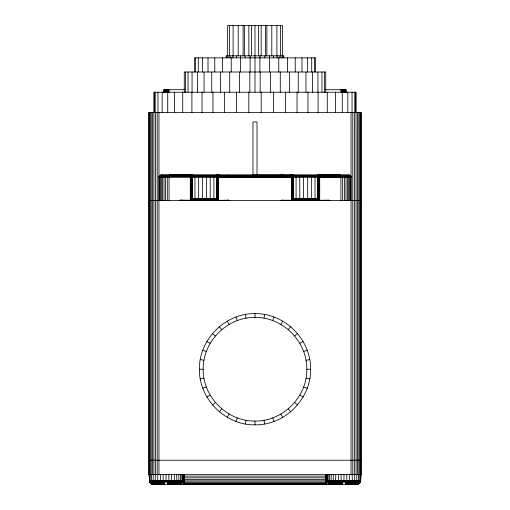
<?xml version="1.0" encoding="UTF-8"?>
<svg xmlns="http://www.w3.org/2000/svg" width="510" height="510" viewBox="0 0 510 510"><rect width="100%" height="100%" fill="white"/><g stroke="black" fill="none" stroke-linecap="round" stroke-linejoin="round"><path stroke-width="0.76" d="M192.315 175.453L192.315 200.079M192.289 200.404L192.308 175.134L189.42 175.128L192.315 175.159L192.289 200.404L192.315 175.128L169.065 175.236L192.098 175.351L192.194 200.404L192.219 175.23L192.289 200.404L189.42 200.404M216.705 175.249L216.61 200.404L216.61 175.159L219.478 175.128M216.584 175.453L216.686 199.633C217.056 200.997 222.806 200.041 216.584 200.373L218.866 200.137M291.548 200.404L291.745 176.798L218.286 176.836L217.91 200.404L217.917 176.46L217.591 200.404L217.598 176.141L217.305 200.404L217.305 175.854L217.056 200.404L217.062 175.606L216.852 200.404L216.801 175.351L216.705 200.404L216.61 175.159L219.287 175.153M217.885 200.137L218.255 200.373L218.255 176.804L218.452 200.404M191.932 175.516L192.047 200.404L192.047 175.402L169.065 175.357L191.932 175.516L191.843 200.404L191.843 175.606L169.065 175.523L293.033 175.516L293.148 200.404L293.199 175.351L293.295 200.404L293.32 175.23L293.39 200.404L290.522 200.404M293.39 200.404L293.397 175.153L290.522 175.128L293.416 175.179L293.416 200.404L293.409 175.134L252.979 175.128L252.979 121.935L257.021 121.935L257.021 175.128M340.935 200.404L340.935 175.128L317.736 175.185L317.685 200.404L320.58 200.404L317.685 200.373L317.711 175.153L319.706 177.155L351.046 177.155L350.574 175.854L349.713 175.249L160.975 175.128L159.675 175.606L158.954 177.155L190.294 177.155L192.283 175.159L189.612 175.153M317.685 200.079L317.685 175.453M192.047 200.404L192.098 175.351M192.142 199.474L192.181 175.969L192.104 199.391L216.775 199.397M217.91 200.404L217.98 176.53L292.02 176.53L217.687 176.237L217.591 200.404M320.58 175.128L317.685 175.166L317.781 200.404L317.838 175.287L340.935 175.249L317.692 175.134L317.711 200.404M293.033 175.516L292.944 200.404L292.944 175.606L216.967 175.516L216.852 200.404L216.852 175.402L318.278 175.402M217.305 200.404L217.413 175.963L292.581 175.969L217.171 175.72L217.056 200.404M349.713 175.249L317.902 175.351L317.902 200.404L317.979 175.427L350.032 175.402M218.255 200.404L218.605 177.155L216.591 175.134L216.584 200.404M163.136 474.389L163.168 481.708L167.05 481.74C169.938 490.69 168.485 473.752 168.925 474.389M341.075 474.389L341.107 481.708L344.989 481.74C347.877 490.684 346.424 473.752 346.864 474.389M149.456 112.449L149.398 481.089L149.545 481.708L182.516 481.708L180.935 483.716L167.694 483.512L181.439 483.308L182.663 481.089L182.714 474.389M345.793 483.958L358.281 484.079L356.413 484.5C361.456 484.443 361.303 477.8 360.653 474.389M293.416 175.453L293.014 176.492L293.014 199.04L293.416 200.079M199.397 369.246C198.881 339.513 225.267 313.127 255 313.637C284.733 313.127 311.119 339.513 310.603 369.246C311.119 398.973 284.733 425.365 255 424.849C225.267 425.365 198.881 398.973 199.397 369.246L203.184 369.246C202.706 341.541 227.301 316.952 255 317.43C282.699 316.952 307.294 341.541 306.816 369.246C307.294 396.946 282.699 421.534 255 421.056C227.301 421.534 202.706 396.946 203.184 369.246M149.456 477.851L148.843 474.389L148.843 112.449L361.156 112.449L361.156 474.389L360.544 477.851M245.342 424.008L246.005 420.272M263.995 318.221L264.658 314.485M167.497 482.97L181.866 482.83L182.459 480.458L182.459 474.389M356.445 484.5L358.32 484.054L359.831 482.817L360.398 480.458L360.398 474.389M202.355 200.373L202.355 175.153M307.677 175.128L307.677 200.404M181.764 482.97L180.578 483.958L178.506 484.5L179.992 484.232L182.147 482.434L167.299 482.434L168.791 482.836L167.522 483.046L168.721 483.314M206.576 175.128L206.576 200.404M303.456 200.379L303.456 175.159M149.8 481.708L151.145 483.748L164.175 484.047L151.719 484.079L153.586 484.5C148.289 484.353 149.309 477.934 149.602 474.389M163.168 481.708L163.837 484.5L165.017 481.72L168.893 481.708M235.983 421.496L237.277 417.932M272.722 320.554L274.017 316.99M327.739 481.708L328.134 482.83L341.209 482.836L342.382 483.308L328.561 483.308L327.547 481.791L327.541 474.389M346.832 481.708L342.95 481.74L341.776 484.5L341.107 481.708M216.756 199.474L216.686 175.912M328.708 483.314L329.619 484.047L331.525 484.5L329.422 483.958L328.3 482.836L330.008 484.232L331.525 484.5L329.307 483.888L327.484 481.708L327.286 474.389M355.846 484.5L358.224 484.06L359.384 483.321L360.455 481.708L327.535 481.81M227.199 417.403L229.092 414.114M280.908 324.373L282.801 321.09M180.693 483.888L181.292 483.314M219.255 411.844L221.697 408.937M288.303 329.556L290.745 326.649M342.701 482.434L327.975 482.294L328.236 482.97M358.224 484.06L360.156 482.288L345.238 482.434L346.73 482.836L359.831 482.817M182.025 482.294L182.44 481.829M218.605 200.404L218.605 177.155L291.395 177.155L293.358 175.191M212.402 404.985L215.309 402.549M294.691 335.937L297.598 333.502M191.014 200.137L190.447 200.404M192.315 200.373L189.631 200.373L190.032 200.137M164.762 482.434L149.838 482.288L151.145 483.748L152.356 484.302L164.086 484.29L163.519 484.06L164.01 484.5L164.01 482.944M292.064 200.188L291.726 200.379M293.416 200.373L290.713 200.379L291.076 200.188M187.865 200.137L187.157 200.404M187.017 200.137L186.277 200.404M288.902 200.188L288.258 200.404M206.843 397.048L210.126 395.148M299.874 343.338L303.157 341.439M185.2 200.137L184.384 200.404M288.054 200.188L287.379 200.404M184.518 200.137L183.67 200.404M183.103 200.137L182.197 200.404M286.231 200.188L285.485 200.404M182.599 200.137L181.668 200.404M167.662 175.128L167.305 177.155L167.305 200.404M285.543 200.188L284.771 200.404M181.636 200.137L180.342 200.404M181.324 200.137L180.687 200.373M180.84 200.137L179.832 200.404M179.724 200.404L180.731 200.137M284.121 200.188L283.299 200.404M180.285 484.06L178.474 484.5L180.82 483.729L180.285 484.06L167.854 483.958M283.617 200.188L282.769 200.404M282.648 200.188L281.443 200.404M282.336 200.188L281.749 200.379M281.845 200.188L280.825 200.404M281.144 200.379L330.168 200.404M202.75 388.263L206.314 386.962M303.686 351.524L307.249 350.223M168.542 484.06L168.032 484.449L179.705 484.302M346.481 484.06L345.971 484.436L357.669 484.315M198.141 200.404L198.658 198.384L198.651 176.836L198.141 175.128M311.859 175.128L311.342 177.155L311.349 198.702L311.859 200.404M346.379 484.302L345.914 484.29M210.757 175.128L210.241 177.155L210.241 198.384L210.757 200.404M299.242 200.404L299.759 198.384L299.759 177.155L299.242 175.128M149.608 481.791L150.361 482.836L163.27 482.836L164.615 482.83L163.213 482.294L165.01 481.74M342.478 483.046L341.209 482.836L342.554 482.83L341.152 482.294L342.95 481.74M161.466 175.128L160.242 175.606L159.566 177.155L159.566 200.404M163.213 482.294L164.979 481.829M341.152 482.294L342.918 481.829M166.298 175.128L165.603 177.155L165.603 200.404M356.439 484.449C360.921 483.518 359.607 477.5 359.646 474.389M168.44 484.302L167.975 484.29M170.353 484.5C173.088 482.224 170.92 477.264 171.736 474.389M348.292 484.5C351.02 482.224 348.859 477.264 349.675 474.389M194.138 200.404L194.979 198.384L194.973 176.836L194.138 175.128M315.862 175.128L315.021 177.155L315.027 198.702L315.862 200.404M167.828 483.888L168.638 483.729M345.767 483.888L358.855 483.748M359.384 483.321L345.633 483.512L346.577 483.729M214.761 175.128L214.162 175.72L213.919 177.155L213.919 198.384L214.761 200.404M295.239 200.404L295.838 199.812L296.08 198.384L296.08 177.155L295.239 175.128M200.239 378.898L203.974 378.242M306.025 360.245L309.761 359.588M345.99 482.944L346.271 484.449L345.958 484.411M165.017 175.128L164.373 175.606L164.01 177.155L164.01 200.404M172.348 484.5C175.931 482.881 173.617 477.118 174.369 474.389M350.287 484.5C353.87 482.881 351.549 477.118 352.308 474.389M330.295 484.302L342.044 484.232L329.715 484.06M163.863 175.128L163.028 175.606L162.562 177.155L162.562 200.404M174.152 484.5C178.309 483.416 176.23 477.137 176.753 474.389M352.091 484.5C356.248 483.416 354.169 477.137 354.692 474.389M162.868 175.128L161.874 175.606L161.319 177.155L161.319 200.404M345.436 482.97L346.73 482.836L345.461 483.046L346.66 483.314M175.714 484.5C180.247 483.811 178.57 477.252 178.812 474.389M353.653 484.5C358.179 483.811 356.509 477.252 356.745 474.389M162.059 175.128L160.937 175.606L160.306 177.155L160.306 200.404M328.006 175.159L328.332 175.128M329.658 175.128L328.995 175.159M176.976 484.5C181.745 484.086 180.508 477.405 180.476 474.389M354.915 484.5C359.684 484.086 358.447 477.405 358.415 474.389M161.096 175.128L159.821 175.606L159.107 177.155L159.107 200.404M329.817 175.159L330.168 175.128M343.281 481.765L343.969 481.708L343.969 474.389M329.925 175.159L330.276 175.128M351.046 484.5L352.799 484.347M177.907 484.5C182.822 484.264 181.942 477.551 181.707 474.389M227.932 175.153L228.556 175.128M189.631 200.373L192.315 200.277L189.841 200.283L191.696 200.169M290.898 200.309L293.416 200.181L290.713 200.379M189.841 200.283L192.315 200.207M341.56 484.302L341.949 484.5L341.458 484.06L342.108 484.047L329.307 483.888M319.081 200.404L319.081 176.53L340.935 176.798L319.706 177.155L319.706 200.404M153.555 484.5L150.616 483.314L164.443 483.308L163.27 482.836L164.564 482.97M164.207 483.958L163.34 483.314L164.367 483.512M342.146 483.958L341.279 483.314L342.306 483.512M350.574 175.854L318.514 175.963L318.514 200.404M218.605 177.155L291.714 176.836L217.98 176.53L291.714 176.836M169.065 175.236L192.257 175.191M184.48 89.696L164.01 89.696L164.01 92.839M325.52 89.696L345.99 89.696L345.99 92.839M160.624 175.159L349.375 175.159M160.287 175.249L317.73 175.249M159.968 175.402L192.047 175.402M159.675 175.606L191.843 175.606M292.982 175.606L318.119 175.606M350.325 175.606L318.068 175.516L318.068 200.404L317.979 175.427L340.935 175.523L318.068 175.516L340.935 175.727L318.272 175.72L318.272 200.404M191.951 175.72L216.948 175.72M159.426 175.854L191.594 175.854L191.594 200.404M293.116 175.854L317.985 175.854M192.06 175.963L216.839 175.963M159.222 176.141L191.307 176.141L191.307 200.404M293.224 176.141L317.877 176.141M350.778 176.141L318.514 175.963L340.935 176.237L318.788 176.237L318.788 200.404M192.149 176.237L216.75 176.237M159.075 176.46L190.989 176.46L190.989 200.404M293.301 176.46L317.8 176.46M350.925 176.46L318.788 176.237L340.935 176.836M192.213 176.53L216.686 176.53M158.986 176.798L190.644 176.798L190.644 200.404M192.251 176.836L217.324 176.836M292.67 176.798L317.749 176.798M351.014 176.798L319.387 176.836L319.553 200.404M192.264 177.155L217.311 177.155M292.689 177.155L317.736 177.155M192.264 198.384L217.311 198.384M292.689 198.384L317.736 198.384M292.676 198.702L317.749 198.702M192.251 198.734L217.33 198.734M293.314 199.008L317.787 199.008M192.2 199.072L216.699 199.072M293.25 199.302L317.851 199.302M293.161 199.569L317.94 199.569M192.015 199.684L216.884 199.684M293.052 199.812L318.049 199.812M191.881 199.933L217.018 199.933M292.918 200.022L318.183 200.022M191.722 200.137L217.171 200.137M180.412 200.283L229.175 200.404M281.45 200.309L329.651 200.309M148.843 200.404L361.156 200.404M306.816 369.246L310.603 369.246M148.843 460.237L361.156 460.237M148.843 474.389L361.156 474.389M184.231 476.142L325.769 476.142M184.231 477.851L325.769 477.851M184.231 479.445L325.769 479.445M149.347 480.458L182.714 480.458M327.286 480.458L360.653 480.458M184.231 480.885L325.769 480.885M149.398 481.089L182.663 481.089M327.337 481.089L360.602 481.089M184.231 482.135L325.769 482.135M184.231 483.148L325.769 483.148M184.231 483.888L325.769 483.888M184.231 484.347L325.769 484.347M152.356 484.302L357.038 484.449M216.584 200.373L219.268 200.373M150.616 483.314L151.776 484.06M290.732 175.159L293.416 175.166M216.967 175.516L292.823 175.727L217.171 175.72L292.695 175.854L292.695 200.404M317.685 200.366L320.388 200.379M318.272 175.72L340.935 175.854M317.685 175.128L320.369 175.159M216.584 200.251L219.058 200.283M180.342 175.128L180.967 175.153M329.658 200.404L328.453 200.188M332.093 484.5C327.178 484.264 328.058 477.551 328.293 474.389M152.962 484.449L154.154 484.5M328.332 200.404L327.484 200.188M157.201 484.347L158.954 484.5M348.534 175.128L350.179 175.606L350.861 176.798L350.893 200.404M280.825 175.128L281.284 175.159M327.803 200.404L326.98 200.188M229.066 200.404L228.059 200.137M281.443 175.128L282.106 175.159M227.262 200.137L228.556 200.404M166.719 481.765L166.03 481.708L166.03 474.389M333.024 484.5C328.255 484.086 329.492 477.405 329.524 474.389M155.085 484.5C150.316 484.086 151.553 477.405 151.585 474.389M326.33 200.404L325.558 200.188M282.769 175.128L283.095 175.159M227.23 200.404L226.3 200.137M325.616 200.404L324.87 200.188M226.701 200.404L225.796 200.137M347.941 175.128L349.063 175.606L349.694 177.155L349.694 200.404M225.229 200.404L224.381 200.137M334.286 484.5C329.753 483.811 331.43 477.252 331.188 474.389M156.347 484.5C151.821 483.811 153.491 477.252 153.255 474.389M323.722 200.404L323.047 200.188M341.209 482.836L342.503 482.97M224.515 200.404L223.699 200.137M322.843 200.404L322.199 200.188M347.131 175.128L348.317 175.854L348.681 177.155L348.681 200.404M222.621 200.404L221.882 200.137M335.848 484.5C331.691 483.416 333.769 477.137 333.247 474.389M157.909 484.5C153.752 483.416 155.831 477.137 155.308 474.389M221.742 200.404L221.034 200.137M346.137 175.128L346.972 175.606L347.438 177.155L347.438 200.404M337.652 484.5C334.069 482.881 336.383 477.118 335.631 474.389M159.713 484.5C156.13 482.881 158.451 477.118 157.692 474.389M163.27 482.836L164.539 483.046M164.01 484.5L163.621 484.302M344.983 175.128L345.627 175.606L345.99 177.155L345.99 200.404M200.239 359.588L203.974 360.245M306.025 378.242L309.761 378.898M341.362 483.729L342.172 483.888M163.423 483.729L164.233 483.888M339.647 484.5C336.912 482.224 339.08 477.264 338.264 474.389M161.708 484.5C158.98 482.224 161.141 477.264 160.325 474.389M329.352 200.379L328.765 200.188M343.702 175.128L344.397 177.155L344.397 200.404M153.561 484.449C149.079 483.518 150.393 477.5 150.354 474.389M167.082 481.829L168.848 482.294L167.05 481.74M228.212 200.373L227.568 200.137M348.865 175.159L349.994 175.854L350.434 177.155L350.434 200.404M202.75 350.223L206.314 351.524M303.686 386.962L307.249 388.263M319.375 200.379L319.037 200.188M228.168 200.137L228.486 200.283M342.337 175.128L342.694 177.155L342.694 200.404M206.843 341.439L210.126 343.338M299.874 395.148L303.157 397.048M150.169 482.817L150.769 483.314M212.402 333.502L215.309 335.937M294.691 402.549L297.598 404.985M327.56 481.829L327.975 482.294M219.255 326.649L221.697 329.556M288.303 408.937L290.745 411.844M216.973 176.473L216.986 199.047L216.852 176.237M227.199 321.09L229.092 324.373M280.908 414.114L282.801 417.403M318.074 176.473L317.794 175.912M235.983 316.99L237.277 320.554M272.722 417.932L274.017 421.496M245.342 314.485L246.005 318.221M263.995 420.272L264.658 424.008M293.186 176.186L293.307 199.633L293.244 176.065M216.82 176.186L216.967 199.072M361.003 112.449L361.003 474.389M360.544 112.449L360.544 474.389M359.805 112.449L359.805 474.389M358.791 112.449L358.791 474.389M357.542 112.449L357.542 474.389M356.101 474.389L356.025 92.227L153.975 92.227L153.975 112.449M355.75 92.227L355.75 112.449M354.781 92.227L354.781 112.449M354.501 112.449L354.501 474.389M352.799 112.449L352.799 474.389M352.047 92.227L352.047 112.449M351.046 112.449L351.046 474.389M347.852 92.227L347.852 112.449M345.837 89.696L345.837 92.839M345.742 89.696L345.742 92.227M345.442 89.696L345.442 92.227M345.028 89.696L345.028 92.227M344.511 89.696L344.511 92.227M343.906 89.696L343.906 92.227M343.23 89.696L343.23 92.227M342.497 89.696L342.497 92.227M342.478 481.389L342.478 484.5M342.267 92.227L342.267 112.449M341.725 89.696L341.725 92.227M340.935 89.696L340.935 92.227M335.376 92.227L335.376 112.449M328.478 482.944L328.478 484.5M327.28 92.227L327.28 112.449M326.993 474.389L326.993 484.5M326.081 474.389L326.081 484.5M325.769 474.389L325.769 484.5M325.724 92.227L325.724 72.006L184.276 72.006L184.276 92.227M324.596 72.006L324.596 92.227M321.982 72.006L321.982 92.227M318.093 92.227L318.093 112.449M317.94 72.006L317.94 92.227M317.902 200.404L317.902 175.351L340.935 175.357L317.781 175.23L317.781 200.404M315.613 72.006L315.613 57.853L194.386 57.853L194.386 72.006M314.434 57.853L314.434 72.006M312.56 72.006L312.56 92.227M311.718 57.853L311.718 72.006M307.963 92.227L307.963 112.449M307.536 57.853L307.536 72.006M305.949 72.006L305.949 92.227M301.99 57.853L301.99 72.006M298.254 72.006L298.254 92.227M297.043 92.227L297.043 112.449M295.226 57.853L295.226 72.006M293.295 175.249L293.295 200.404M293.148 175.402L293.148 200.404M292.409 200.404L292.409 176.141L217.413 175.963L292.313 176.237L217.687 176.237L292.09 176.46L292.09 200.404M291.395 177.155L291.395 200.404M289.635 72.006L289.635 92.227M287.423 57.853L287.423 72.006M285.492 92.227L285.492 112.449M283.815 57.853L283.815 55.832L226.185 55.832L226.185 57.853M283.375 55.832L283.375 57.853M282.361 55.832L282.361 25.5L227.638 25.5L227.638 55.832M282.075 55.832L282.075 57.853M280.494 25.5L280.494 55.832M280.283 72.006L280.283 92.227M279.952 55.832L279.952 57.853M278.779 57.853L278.779 72.006M277.07 55.832L277.07 57.853M276.892 25.5L276.892 55.832M273.519 55.832L273.519 57.853M273.481 92.227L273.481 112.449M271.798 25.5L271.798 55.832M270.389 72.006L270.389 92.227M269.516 57.853L269.516 72.006M269.407 55.832L269.407 57.853M266.877 25.5L266.877 55.832M265.563 25.5L265.563 55.832M264.856 55.832L264.856 57.853M261.152 25.5L261.152 55.832M261.19 92.227L261.19 112.449M260.164 72.006L260.164 92.227M260.004 55.832L260.004 57.853M259.883 57.853L259.883 72.006M258.602 25.5L258.602 55.832M255 25.5L255 92.227M255 313.637L255 317.43M255 421.056L255 424.849M251.398 25.5L251.398 55.832M250.117 57.853L250.117 72.006M249.996 55.832L249.996 57.853M249.836 72.006L249.836 92.227M248.848 25.5L248.848 55.832M248.81 92.227L248.81 112.449M245.144 55.832L245.144 57.853M244.437 25.5L244.437 55.832M243.123 25.5L243.123 55.832M240.592 55.832L240.592 57.853M240.484 57.853L240.484 72.006M239.611 72.006L239.611 92.227M238.202 25.5L238.202 55.832M236.481 55.832L236.481 57.853M236.519 92.227L236.519 112.449M233.108 25.5L233.108 55.832M232.93 55.832L232.93 57.853M231.221 57.853L231.221 72.006M230.048 55.832L230.048 57.853M229.717 72.006L229.717 92.227M229.506 25.5L229.506 55.832M227.925 55.832L227.925 57.853M226.625 55.832L226.625 57.853M224.508 92.227L224.508 112.449M222.577 57.853L222.577 72.006M220.365 72.006L220.365 92.227M214.774 57.853L214.774 72.006M212.957 92.227L212.957 112.449M211.746 72.006L211.746 92.227M208.01 57.853L208.01 72.006M204.051 72.006L204.051 92.227M202.464 57.853L202.464 72.006M202.036 92.227L202.036 112.449M198.282 57.853L198.282 72.006M197.44 72.006L197.44 92.227M195.566 57.853L195.566 72.006M192.194 175.249L192.194 200.404M192.06 72.006L192.06 92.227M191.907 92.227L191.907 112.449M190.294 177.155L190.294 200.404M188.018 72.006L188.018 92.227M185.404 72.006L185.404 92.227M184.231 474.389L184.231 484.5M183.919 474.389L183.919 484.5M183.007 474.389L183.007 484.5M182.72 92.227L182.72 112.449M181.522 482.944L181.522 484.5M174.624 92.227L174.624 112.449M169.065 89.696L169.065 92.227M169.065 175.128L169.065 200.404M168.274 89.696L168.274 92.227M167.733 92.227L167.733 112.449M167.522 481.389L167.522 484.5M167.503 89.696L167.503 92.227M166.77 89.696L166.77 92.227M166.094 89.696L166.094 92.227M165.489 89.696L165.489 92.227M164.972 89.696L164.972 92.227M164.558 89.696L164.558 92.227M164.258 89.696L164.258 92.227M164.163 89.696L164.163 92.839M164.073 89.696L164.073 92.227M162.148 92.227L162.148 112.449M158.954 112.449L158.954 474.389M157.953 92.227L157.953 112.449M157.201 112.449L157.201 474.389M155.499 112.449L155.499 474.389M155.218 92.227L155.218 112.449M154.249 92.227L154.249 112.449M153.899 112.449L153.899 474.389M152.458 112.449L152.458 474.389M151.209 112.449L151.209 474.389M150.195 112.449L150.195 474.389M148.996 112.449L148.996 474.389M320.025 200.188L317.685 200.251L320.025 200.188M346.787 482.294L344.989 481.74L346.787 482.294"/></g></svg>
